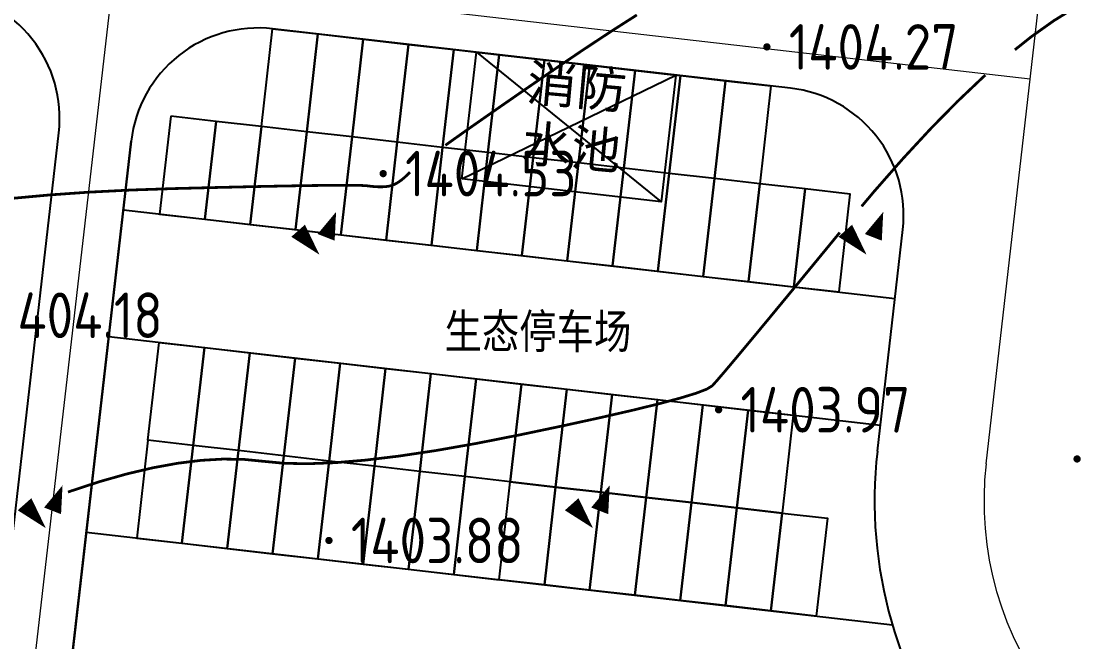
# Model space of a CAD drawing. Extents: x -2226 to 12369489, y -12501589 to 2275.
# Drawn here: x 5663724.5 to 5663782.9, y -6547977.6 to -6547943.5 of the extents above; entities that cross this region are included whole.
import ezdxf
from ezdxf.enums import TextEntityAlignment as Align

# ---------------------------------------------------------------- set-up
doc = ezdxf.new("R2010")
doc.units = 0
doc.header["$LTSCALE"] = 1000
doc.header["$MEASUREMENT"] = 0
doc.linetypes.add('DASHDOT2', pattern=[0.5, 0.25, -0.125, 0, -0.125])
doc.layers.get('0').update_dxf_attribs({"linetype": 'CONTINUOUS'})
for name, color, linetype in [('PUB_TEXT', 7, 'CONTINUOUS'), ('WALL', 2, 'CONTINUOUS'), ('停车位', 8, 'CONTINUOUS'), ('周边地形图', 8, 'CONTINUOUS'), ('车行道', 5, 'CONTINUOUS')]:
    doc.layers.add(name, color=color, linetype=linetype)
doc.layers.add('道路红线', color=1, linetype='CONTINUOUS', lineweight=0)
doc.styles.add('HT', font='simhei.ttf', dxfattribs={"width": 0.8})
doc.styles.get("Standard").update_dxf_attribs({"font": 'GBENOR', "bigfont": 'GBCBIG'})

# ---------------------------------------------------------------- blocks, each defined once
blk = doc.blocks.new('gc090')
for points in [[(1.067, 1.447, 0, 1, 0), (0.52, 0.049, 1, 1, 0)], [(-1.016, 0.411, 1, 0, 0), (0.151, -0.902, 0, 0, 0)]]:
    blk.add_lwpolyline(points, format="xyseb")
blk = doc.blocks.new('AWWEEE')
at = {"layer": 'WALL', "color": 6, "ltscale": 10}
for p, q in [((3857877, -5594772), (3857877, -5593572)), ((3857877, -5593572), (3859977, -5593572)), ((3859977, -5593572), (3859977, -5594772)), ((3841077, -5603772), (3839877, -5603772)), ((3839877, -5603772), (3839877, -5606172)), ((3839877, -5606172), (3841077, -5606172)), ((3838677, -5620572), (3838677, -5616072)), ((3838677, -5616072), (3841077, -5616072)), ((3841077, -5620572), (3838677, -5620572))]:
    blk.add_line(p, q, dxfattribs=at)
at = {"layer": 'WALL', "ltscale": 10}
for points in [[(3841077, -5628972), (3866877, -5628972), (3866877, -5594772), (3841077, -5594772)], [(3841677, -5628372), (3866277, -5628372), (3866277, -5595372), (3841677, -5595372)]]:
    blk.add_lwpolyline(points, close=True, dxfattribs=at)
at = {"layer": 'WALL', "color": 6, "ltscale": 10}
blk.add_lwpolyline([(3866877, -5611572), (3868077, -5611572), (3868077, -5613972), (3866877, -5613972)], dxfattribs=at)
blk = doc.blocks.new('sdfasdfassdaa')
at = {"layer": 'PUB_TEXT', "color": 6}
blk.add_lwpolyline([(6119349, -6252177), (6120147, -6245222), (6131076, -6246477), (6130277, -6253431)], close=True, dxfattribs=at)
for points in [[(6120147, -6245222), (6130277, -6253431)], [(6119349, -6252177), (6131076, -6246477)]]:
    blk.add_lwpolyline(points, dxfattribs=at)
at = {"layer": 'PUB_TEXT', "color": 7, "insert": (6123019, -6245859), "char_height": 2000, "width": 6266.85, "attachment_point": 1, "rotation": 354.80913}
blk.add_mtext('{\\fSimSun|b0|i0|c134|p2;消防水池}', dxfattribs=at)

msp = doc.modelspace()

# ---------------------------------------------------------------- linework, layer by layer
at = {"layer": '停车位', "color": 8}
for points in [[(5663737.655, -6547949.302), (5663738.27, -6547943.938), (5663740.754, -6547944.223), (5663740.138, -6547949.588)], [(5663740.138, -6547949.588), (5663740.754, -6547944.223), (5663743.238, -6547944.508), (5663742.622, -6547949.873)], [(5663742.622, -6547949.873), (5663743.238, -6547944.508), (5663745.722, -6547944.793), (5663745.106, -6547950.158)], [(5663745.106, -6547950.158), (5663745.722, -6547944.793), (5663748.205, -6547945.078), (5663747.589, -6547950.443)], [(5663747.589, -6547950.443), (5663748.205, -6547945.078), (5663750.689, -6547945.363), (5663750.073, -6547950.728)], [(5663750.073, -6547950.728), (5663750.689, -6547945.363), (5663753.173, -6547945.648), (5663752.557, -6547951.013)], [(5663752.557, -6547951.013), (5663753.173, -6547945.648), (5663755.656, -6547945.934), (5663755.04, -6547951.298)], [(5663755.04, -6547951.298), (5663755.656, -6547945.934), (5663758.14, -6547946.219), (5663757.524, -6547951.583)], [(5663757.524, -6547951.583), (5663758.14, -6547946.219), (5663760.624, -6547946.504), (5663760.008, -6547951.869)], [(5663760.008, -6547951.869), (5663760.624, -6547946.504), (5663763.107, -6547946.789), (5663762.491, -6547952.154)], [(5663762.491, -6547952.154), (5663763.107, -6547946.789), (5663765.591, -6547947.074), (5663764.975, -6547952.439)], [(5663732.687, -6547948.732), (5663732.071, -6547954.097), (5663734.555, -6547954.382), (5663735.171, -6547949.017)], [(5663735.171, -6547949.017), (5663734.555, -6547954.382), (5663737.039, -6547954.667), (5663737.655, -6547949.302)], [(5663737.655, -6547949.302), (5663737.039, -6547954.667), (5663739.522, -6547954.952), (5663740.138, -6547949.588)], [(5663740.138, -6547949.588), (5663739.522, -6547954.952), (5663742.006, -6547955.237), (5663742.622, -6547949.873)], [(5663742.622, -6547949.873), (5663742.006, -6547955.237), (5663744.49, -6547955.523), (5663745.106, -6547950.158)], [(5663745.106, -6547950.158), (5663744.49, -6547955.523), (5663746.973, -6547955.808), (5663747.589, -6547950.443)], [(5663747.589, -6547950.443), (5663746.973, -6547955.808), (5663749.457, -6547956.093), (5663750.073, -6547950.728)], [(5663750.073, -6547950.728), (5663749.457, -6547956.093), (5663751.941, -6547956.378), (5663752.557, -6547951.013)], [(5663752.557, -6547951.013), (5663751.941, -6547956.378), (5663754.425, -6547956.663), (5663755.04, -6547951.298)], [(5663755.04, -6547951.298), (5663754.425, -6547956.663), (5663756.908, -6547956.948), (5663757.524, -6547951.583)], [(5663757.524, -6547951.583), (5663756.908, -6547956.948), (5663759.392, -6547957.233), (5663760.008, -6547951.869)], [(5663760.008, -6547951.869), (5663759.392, -6547957.233), (5663761.876, -6547957.518), (5663762.491, -6547952.154)], [(5663762.491, -6547952.154), (5663761.876, -6547957.518), (5663764.359, -6547957.804), (5663764.975, -6547952.439)], [(5663764.975, -6547952.439), (5663764.359, -6547957.804), (5663766.843, -6547958.089), (5663767.459, -6547952.724)], [(5663767.459, -6547952.724), (5663766.843, -6547958.089), (5663769.327, -6547958.374), (5663769.943, -6547953.009)], [(5663731.431, -6547966.505), (5663732.046, -6547961.14), (5663734.53, -6547961.425), (5663733.914, -6547966.79)], [(5663733.914, -6547966.79), (5663734.53, -6547961.425), (5663737.014, -6547961.71), (5663736.398, -6547967.075)], [(5663736.398, -6547967.075), (5663737.014, -6547961.71), (5663739.497, -6547961.995), (5663738.882, -6547967.36)], [(5663738.882, -6547967.36), (5663739.497, -6547961.995), (5663741.981, -6547962.281), (5663741.365, -6547967.645)], [(5663741.365, -6547967.645), (5663741.981, -6547962.281), (5663744.465, -6547962.566), (5663743.849, -6547967.93)], [(5663743.849, -6547967.93), (5663744.465, -6547962.566), (5663746.949, -6547962.851), (5663746.333, -6547968.216)], [(5663746.333, -6547968.216), (5663746.949, -6547962.851), (5663749.432, -6547963.136), (5663748.816, -6547968.501)], [(5663748.816, -6547968.501), (5663749.432, -6547963.136), (5663751.916, -6547963.421), (5663751.3, -6547968.786)], [(5663751.3, -6547968.786), (5663751.916, -6547963.421), (5663754.4, -6547963.706), (5663753.784, -6547969.071)], [(5663753.784, -6547969.071), (5663754.4, -6547963.706), (5663756.883, -6547963.991), (5663756.267, -6547969.356)], [(5663756.267, -6547969.356), (5663756.883, -6547963.991), (5663759.367, -6547964.276), (5663758.751, -6547969.641)], [(5663758.751, -6547969.641), (5663759.367, -6547964.276), (5663761.851, -6547964.562), (5663761.235, -6547969.926)], [(5663761.235, -6547969.926), (5663761.851, -6547964.562), (5663764.334, -6547964.847), (5663763.718, -6547970.211)], [(5663763.718, -6547970.211), (5663764.334, -6547964.847), (5663766.818, -6547965.132), (5663766.202, -6547970.497)], [(5663731.431, -6547966.505), (5663730.815, -6547971.87), (5663733.298, -6547972.155), (5663733.914, -6547966.79)], [(5663733.914, -6547966.79), (5663733.298, -6547972.155), (5663735.782, -6547972.44), (5663736.398, -6547967.075)], [(5663736.398, -6547967.075), (5663735.782, -6547972.44), (5663738.266, -6547972.725), (5663738.882, -6547967.36)], [(5663738.882, -6547967.36), (5663738.266, -6547972.725), (5663740.749, -6547973.01), (5663741.365, -6547967.645)], [(5663741.365, -6547967.645), (5663740.749, -6547973.01), (5663743.233, -6547973.295), (5663743.849, -6547967.93)], [(5663743.849, -6547967.93), (5663743.233, -6547973.295), (5663745.717, -6547973.58), (5663746.333, -6547968.216)], [(5663746.333, -6547968.216), (5663745.717, -6547973.58), (5663748.2, -6547973.865), (5663748.816, -6547968.501)], [(5663748.816, -6547968.501), (5663748.2, -6547973.865), (5663750.684, -6547974.151), (5663751.3, -6547968.786)], [(5663750.684, -6547974.151), (5663751.3, -6547968.786), (5663753.784, -6547969.071), (5663753.168, -6547974.436)], [(5663753.168, -6547974.436), (5663753.784, -6547969.071), (5663756.267, -6547969.356), (5663755.652, -6547974.721)], [(5663755.652, -6547974.721), (5663756.267, -6547969.356), (5663758.751, -6547969.641), (5663758.135, -6547975.006)], [(5663758.135, -6547975.006), (5663758.751, -6547969.641), (5663761.235, -6547969.926), (5663760.619, -6547975.291)], [(5663760.619, -6547975.291), (5663761.235, -6547969.926), (5663763.718, -6547970.211), (5663763.103, -6547975.576)], [(5663763.103, -6547975.576), (5663763.718, -6547970.211), (5663766.202, -6547970.497), (5663765.586, -6547975.861)], [(5663765.586, -6547975.861), (5663766.202, -6547970.497), (5663768.686, -6547970.782), (5663768.07, -6547976.146)]]:
    msp.add_lwpolyline(points, close=True, dxfattribs=at)
at = {"layer": '周边地形图', "const_width": 0.15}
msp.add_lwpolyline([(5663765.365, -6548065.706, 0.000002), (5663760.886, -6548069.253, 0.000366)], format="xyb", dxfattribs=at)
at = {"layer": '周边地形图', "const_width": 0.15, "flags": 128}
for points in [[(5663778.965, -6547945.092), (5663779.868, -6547944.372), (5663781.106, -6547943.492), (5663782.327, -6547942.74), (5663783.569, -6547942.094), (5663784.659, -6547941.627)], [(5663770.564, -6547953.677), (5663771.256, -6547952.852), (5663772.832, -6547951.057), (5663774.352, -6547949.416), (5663775.816, -6547947.926), (5663777.223, -6547946.589), (5663777.345, -6547946.482)], [(5663727.05, -6547969.349), (5663727.209, -6547969.289), (5663728.776, -6547968.776), (5663730.272, -6547968.352), (5663731.698, -6547968.016), (5663733.053, -6547967.768), (5663734.337, -6547967.608), (5663735.551, -6547967.537), (5663736.693, -6547967.554), (5663737.765, -6547967.66), (5663738.892, -6547967.768), (5663740.2, -6547967.793), (5663741.687, -6547967.736), (5663743.356, -6547967.595), (5663745.205, -6547967.372), (5663747.235, -6547967.067), (5663749.445, -6547966.678), (5663751.836, -6547966.206), (5663754.171, -6547965.716), (5663756.216, -6547965.269), (5663757.969, -6547964.867), (5663759.431, -6547964.509), (5663760.603, -6547964.196), (5663761.483, -6547963.927), (5663762.072, -6547963.702), (5663762.37, -6547963.522), (5663762.617, -6547963.247), (5663763.053, -6547962.74), (5663763.676, -6547961.999), (5663764.489, -6547961.025), (5663765.49, -6547959.818), (5663766.679, -6547958.378), (5663768.057, -6547956.705), (5663769.367, -6547955.11)]]:
    msp.add_lwpolyline(points, dxfattribs=at)
at = {"layer": '周边地形图', "const_width": 0.15}
for points in [[(5663747.741, -6547950.33), (5663748.011, -6547950.135), (5663749.081, -6547949.377), (5663750.355, -6547948.485), (5663751.834, -6547947.459), (5663753.517, -6547946.3), (5663755.231, -6547945.136), (5663756.805, -6547944.096), (5663758.239, -6547943.18)], [(5663724.087, -6547953.23), (5663726.073, -6547953.048), (5663728.195, -6547952.899), (5663730.455, -6547952.784), (5663732.852, -6547952.702), (5663735.175, -6547952.643), (5663737.214, -6547952.595), (5663738.967, -6547952.559), (5663740.436, -6547952.535), (5663741.62, -6547952.522), (5663742.52, -6547952.52), (5663743.135, -6547952.53), (5663743.465, -6547952.551), (5663743.648, -6547952.575), (5663743.823, -6547952.592), (5663743.989, -6547952.603), (5663744.147, -6547952.608), (5663744.295, -6547952.606), (5663744.435, -6547952.598), (5663744.566, -6547952.583), (5663744.689, -6547952.562), (5663744.809, -6547952.529), (5663744.933, -6547952.48), (5663745.062, -6547952.414), (5663745.195, -6547952.331), (5663745.332, -6547952.232), (5663745.474, -6547952.116), (5663745.62, -6547951.983), (5663745.77, -6547951.834), (5663745.803, -6547951.805)]]:
    msp.add_lwpolyline(points, dxfattribs=at)
at = {"layer": '周边地形图', "const_width": 0.2, "flags": 128}
for points in [[(5663765.269, -6547944.932, 1), (5663765.469, -6547944.932, 1)], [(5663744.231, -6547951.88, 1), (5663744.431, -6547951.88, 1)], [(5663762.622, -6547964.833, 1), (5663762.822, -6547964.833, 1)], [(5663782.276, -6547967.53, 1), (5663782.476, -6547967.53, 1)], [(5663741.258, -6547972.002, 1), (5663741.458, -6547972.002, 1)]]:
    msp.add_lwpolyline(points, format="xyb", close=True, dxfattribs=at)
at = {"layer": '车行道', "color": 5}
for p, q in [((5663725.792, -6547991.263), (5663730.518, -6547950.094)), ((5663730.084, -6547953.869), (5663772.39, -6547958.725)), ((5663729.286, -6547960.823), (5663771.591, -6547965.68)), ((5663728.054, -6547971.553), (5663772.248, -6547976.626))]:
    msp.add_line(p, q, dxfattribs=at)
msp.add_lwpolyline([(5663720.388, -6547941.885), (5663626.604, -6547931.118, 0.410949), (5663618.861, -6547937.197), (5663613.675, -6547978.314, 0.417486), (5663619.822, -6547986.144), (5663714.065, -6547996.963, 0.414214), (5663721.818, -6547990.807), (5663726.544, -6547949.637, 0.414214)], format="xyb", close=True, dxfattribs=at)
msp.add_lwpolyline([(5663771.427, -6547967.11), (5663772.823, -6547954.95, 0.414214), (5663766.667, -6547947.198), (5663738.27, -6547943.938, 0.414214), (5663730.518, -6547950.094), (5663725.792, -6547991.263)], format="xyb", dxfattribs=at)
msp.add_arc((5663795.271, -6547969.848), 24, 173.45118, 263.45118, dxfattribs=at)
at = {"layer": '道路红线', "linetype": 'DASHDOT2', "ltscale": 25}
for p, q in [((5663779.81, -6547946.693), (5663626.832, -6547929.132)), ((5663723.805, -6547991.035), (5663729.557, -6547940.924))]:
    msp.add_line(p, q, dxfattribs=at)
msp.add_lwpolyline([(5663777.388, -6547967.795), (5663803.732, -6547738.312, -0.414214), (5663811.485, -6547732.156), (5664177.526, -6547774.177)], format="xyb", dxfattribs=at)
msp.add_arc((5663795.271, -6547969.848), 18, 173.45118, 263.45118, dxfattribs=at)

# ---------------------------------------------------------------- block references
at = {"xscale": 0.00100000027785459, "yscale": 0.001000000163912773, "zscale": 0.001, "rotation": 263.451181977391}
msp.add_blockref('AWWEEE', (5669720.361, -6544767.392), dxfattribs=at)
at = {"layer": 'PUB_TEXT', "color": 7, "xscale": 0.001000000163912773, "yscale": 0.001000000163912773, "zscale": 0.001}
msp.add_blockref('sdfasdfassdaa', (5657629.3, -6541699.998), dxfattribs=at)
at = {"layer": '周边地形图', "color": 8, "zscale": 0.001}
for p in [(5663740.683, -6547955.425), (5663770.683, -6547955.425), (5663725.683, -6547970.425), (5663755.683, -6547970.425)]:
    msp.add_blockref('gc090', p, dxfattribs=at)

# ---------------------------------------------------------------- texts
at = {"layer": 'PUB_TEXT', "style": 'HT', "width": 0.8}
msp.add_text('生态停车场', height=1.8776, dxfattribs=at).set_placement((5663747.693, -6547961.47))
at = {"layer": '周边地形图'}
for s, p in [('1404.27', (5663766.569, -6547944.932)), ('1404.53', (5663745.531, -6547951.88)), ('1404.18', (5663723.21, -6547959.651)), ('1403.97', (5663763.922, -6547964.833)), ('1403.88', (5663742.558, -6547972.002))]:
    msp.add_text(s, height=2.5, dxfattribs=at).set_placement(p, align=Align.MIDDLE_LEFT)

doc.saveas('drawing.dxf')
